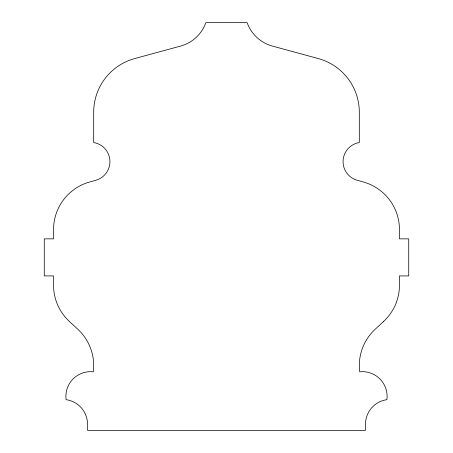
<?xml version="1.0" encoding="UTF-8"?>
<svg xmlns="http://www.w3.org/2000/svg" width="453" height="453" viewBox="0 0 453 453"><rect width="100%" height="100%" fill="white"/><g stroke="black" fill="none" stroke-linecap="round" stroke-linejoin="round"><path stroke-width="0.68" d="M383.634 321.432L375.141 329.303A49.417 49.417 0 0 0 359.71 371.811A24.711 24.711 0 0 1 386.885 399.688A24.711 24.711 0 0 0 365.486 424.172L365.486 430.35L87.514 430.35L87.514 424.172A24.711 24.711 0 0 0 66.115 399.688A24.711 24.711 0 0 1 93.29 371.811A49.417 49.417 0 0 0 77.859 329.303L69.366 321.432A49.417 49.417 0 0 1 53.539 285.186L53.539 275.917L44.269 275.917L44.269 238.856L53.539 238.856L53.539 229.586A49.417 49.417 0 0 1 89.671 181.987L95.804 180.277A19.354 19.354 0 0 0 93.686 142.536L93.686 112.219A55.594 55.594 0 0 1 134.671 58.579L180.645 46.059A37.061 37.061 0 0 0 205.849 22.65L247.151 22.65A37.061 37.061 0 0 0 272.355 46.059L318.329 58.579A55.594 55.594 0 0 1 359.314 112.219L359.314 142.536A19.354 19.354 0 0 0 357.196 180.277L363.329 181.987A49.417 49.417 0 0 1 399.461 229.586L399.461 238.856L408.731 238.856L408.731 275.917L399.461 275.917L399.461 285.186A49.417 49.417 0 0 1 383.634 321.432"/></g></svg>
